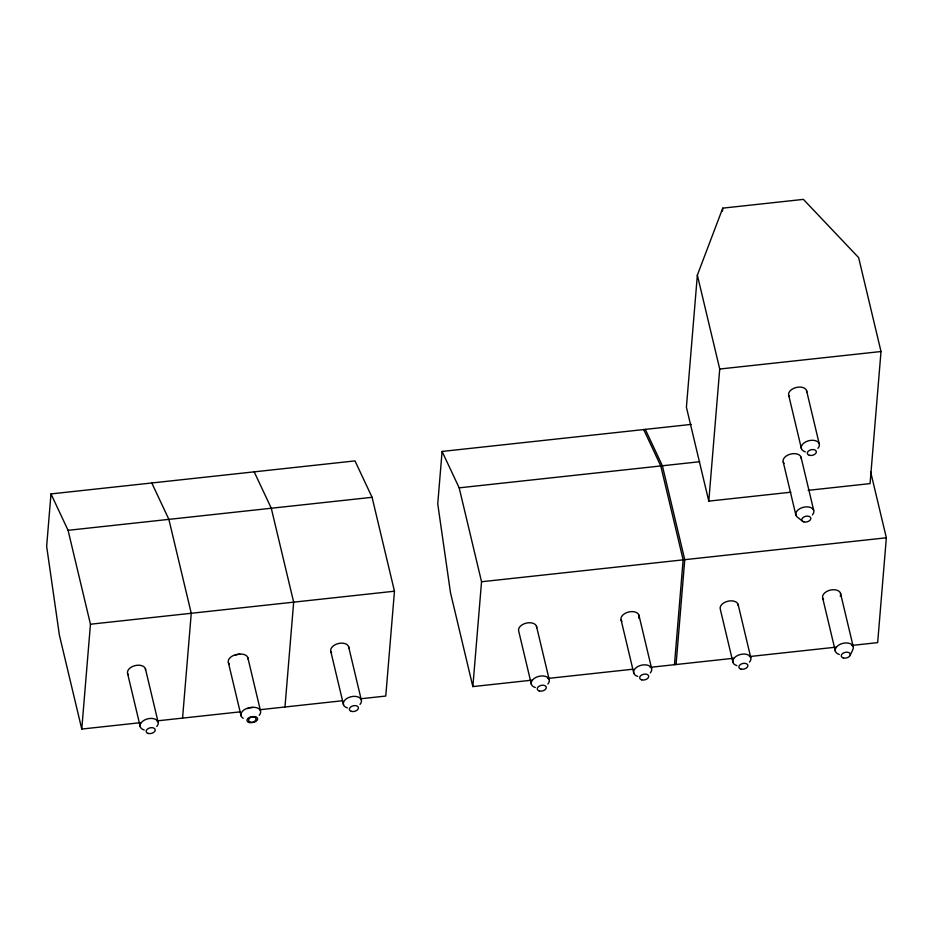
<?xml version="1.0" encoding="UTF-8"?>
<svg xmlns="http://www.w3.org/2000/svg" width="933" height="933" viewBox="0 0 933 933"><rect width="100%" height="100%" fill="white"/><g stroke="black" fill="none" stroke-linecap="round" stroke-linejoin="round"><path stroke-width="1.4" d="M361.269 698.712L385.772 696.053L394.461 591.207L372.08 497.301L354.995 460.902L50.988 493.919L46.65 546.341L59.397 635.151L81.766 729.058L140.86 722.643M81.766 729.058L90.454 624.224L68.074 530.317L50.988 493.919M182.565 718.118L191.253 613.273L168.873 519.366L151.787 482.967M284.973 706.992L293.662 602.158L271.281 508.252L254.196 471.853M691.248 424.398L442.09 451.444L437.74 503.867L450.487 592.677L472.856 686.595L531.95 680.169M472.856 686.595L481.545 581.749L459.176 487.842L442.09 451.444M808.141 490.338L870.057 483.609L881.009 351.519L858.628 257.613L803.395 199.382L722.76 208.141L697.359 275.118L686.408 407.22L708.788 501.126L790.857 492.216M674.454 664.704L683.143 559.858L660.774 465.952L643.688 429.553M676.063 664.529L684.752 559.683L662.383 465.777L645.298 429.378M722.515 211.045L722.76 208.141M708.788 501.126L719.728 369.025L697.359 275.118M870.652 471.923L886.35 537.793L877.661 642.627L851.724 645.449M850.091 655.444L852.925 649.473A9.237 5.738 -13.4 0 0 847.852 643.024A9.237 5.738 -13.4 0 0 836.271 647.304A9.237 5.738 -13.4 0 0 839.327 654.5M719.728 369.025L881.009 351.519M68.074 530.317L372.08 497.301M459.176 487.842L699.68 461.73M90.454 624.224L394.461 591.207M481.545 581.749L886.35 537.793M156.709 720.917L240.294 711.844M260.389 709.663L342.539 700.741M547.799 678.454L632.831 669.218M650.126 667.34L733.548 658.278M749.397 656.564L835.875 647.175M802.928 521.512L798.053 517.687A9.237 5.738 -13.4 0 1 798.182 509.78A9.237 5.738 -13.4 0 1 810.415 507.424A9.237 5.738 -13.4 0 1 812.421 514.911M806.544 390.554L819.221 443.77M840.493 593.213L853.17 646.429M788.758 395.51L801.435 448.726M801.027 457.123L813.704 510.339M822.719 598.17L835.397 651.374M783.254 462.08L795.931 515.296M738.085 604.327L750.762 657.543M732.988 662.5L720.311 609.284A9.237 5.738 -13.4 0 1 728.498 601.085A9.237 5.738 -13.4 0 1 738.271 605.82M638.907 615.104L651.584 668.32M621.121 620.06L633.799 673.276M536.487 626.218L549.164 679.434M531.39 684.39L518.713 631.175A9.237 5.738 -13.4 0 1 526.9 622.976A9.237 5.738 -13.4 0 1 536.673 627.711M348.604 646.627L361.281 699.843M330.83 651.584L343.507 704.8M247.805 657.567L260.482 710.783M228.41 662.698L241.099 715.914M145.396 668.693L158.074 721.909M127.623 673.649L140.3 726.865M128.404 674.967A9.237 5.738 -13.4 0 1 134.632 665.73A9.237 5.738 -13.4 0 1 145.583 670.186M234.801 655.433A9.237 5.738 -13.4 0 1 247.991 659.06M247.478 708.648A9.237 5.738 -13.4 0 1 258.359 708.392A9.237 5.738 -13.4 0 1 259.211 715.354M144.23 729.979A9.237 5.738 -13.4 0 1 141.571 722.282A9.237 5.738 -13.4 0 1 154.143 718.783A9.237 5.738 -13.4 0 1 156.802 726.48M229.203 664.028A9.237 5.738 -13.4 0 1 230.404 657.415A9.237 5.738 -13.4 0 1 240.119 654.266M331.612 652.902A9.237 5.738 -13.4 0 1 337.839 643.665A9.237 5.738 -13.4 0 1 348.79 648.12M347.438 707.914A9.237 5.738 -13.4 0 1 344.778 700.216A9.237 5.738 -13.4 0 1 357.351 696.718A9.237 5.738 -13.4 0 1 360.01 704.415M243.221 718.305A9.237 5.738 -13.4 0 1 242.37 711.343A9.237 5.738 -13.4 0 1 252.796 707.482M621.914 621.378A9.237 5.738 -13.4 0 1 629.308 611.861A9.237 5.738 -13.4 0 1 638.65 618.147M637.729 676.39A9.237 5.738 -13.4 0 1 635.081 668.693A9.237 5.738 -13.4 0 1 647.654 665.194A9.237 5.738 -13.4 0 1 650.301 672.891M535.32 687.516A9.237 5.738 -13.4 0 1 532.673 679.819A9.237 5.738 -13.4 0 1 545.234 676.308A9.237 5.738 -13.4 0 1 547.893 684.006M823.512 599.487A9.237 5.738 -13.4 0 1 830.906 589.971A9.237 5.738 -13.4 0 1 840.248 596.257M736.918 665.626A9.237 5.738 -13.4 0 1 734.259 657.928A9.237 5.738 -13.4 0 1 746.832 654.418A9.237 5.738 -13.4 0 1 749.491 662.115M784.035 463.409A9.237 5.738 -13.4 0 1 790.263 454.161A9.237 5.738 -13.4 0 1 801.214 458.616M789.551 396.84A9.237 5.738 -13.4 0 1 795.779 387.592A9.237 5.738 -13.4 0 1 806.73 392.047M805.366 451.852A9.237 5.738 -13.4 0 1 802.718 444.155A9.237 5.738 -13.4 0 1 815.29 440.644A9.237 5.738 -13.4 0 1 817.938 448.341M148.195 733.443A4.618 2.869 -13.4 0 0 155.216 730.154A4.618 2.869 -13.4 0 0 148.615 728.335A4.618 2.869 -13.4 0 0 148.195 733.443M250.604 722.317A4.618 2.869 -13.4 0 0 257.625 719.028A4.618 2.869 -13.4 0 0 251.035 717.22A4.618 2.869 -13.4 0 0 250.604 722.317M248.994 722.492A4.618 2.869 -13.4 0 0 256.015 719.203A4.618 2.869 -13.4 0 0 249.414 717.395A4.618 2.869 -13.4 0 0 248.994 722.492M351.403 711.378A4.618 2.869 -13.4 0 0 358.424 708.089A4.618 2.869 -13.4 0 0 351.823 706.269A4.618 2.869 -13.4 0 0 351.403 711.378M539.297 690.98A4.618 2.869 -13.4 0 0 546.306 687.679A4.618 2.869 -13.4 0 0 539.717 685.872A4.618 2.869 -13.4 0 0 539.297 690.98M641.706 679.854A4.618 2.869 -13.4 0 0 648.715 676.565A4.618 2.869 -13.4 0 0 642.126 674.746A4.618 2.869 -13.4 0 0 641.706 679.854M740.884 669.078A4.618 2.869 -13.4 0 0 747.904 665.789A4.618 2.869 -13.4 0 0 741.315 663.981A4.618 2.869 -13.4 0 0 740.884 669.078M843.304 657.963A4.618 2.869 -13.4 0 0 850.313 654.674A4.618 2.869 -13.4 0 0 843.724 652.855A4.618 2.869 -13.4 0 0 843.304 657.963M803.826 521.885A4.618 2.869 -13.4 0 0 810.847 518.585A4.618 2.869 -13.4 0 0 804.246 516.777A4.618 2.869 -13.4 0 0 803.826 521.885M809.343 455.304A4.618 2.869 -13.4 0 0 816.352 452.015A4.618 2.869 -13.4 0 0 809.762 450.207A4.618 2.869 -13.4 0 0 809.343 455.304"/></g></svg>
